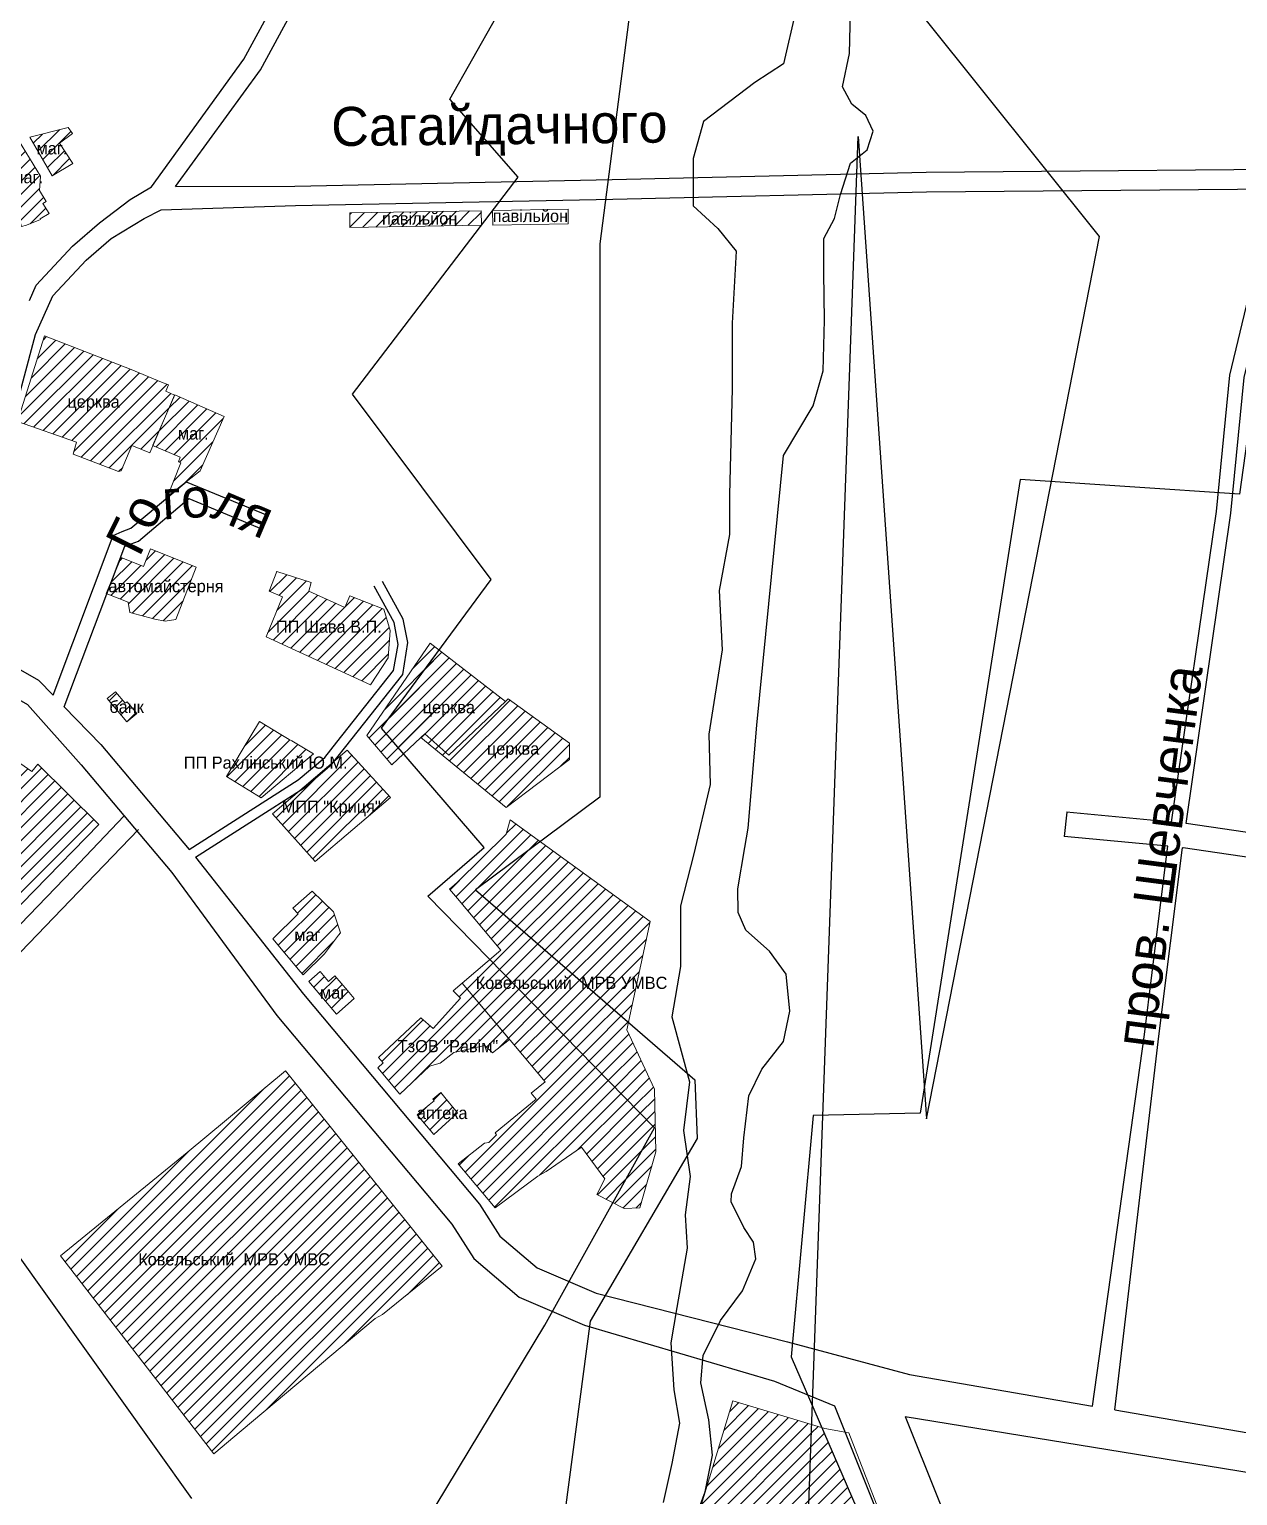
# Model space of a CAD drawing. Header units: millimetres. Extents: x 1379499 to 1411715, y 5652947 to 5671991.
# Drawn here: x 1402873 to 1403369, y 5658415 to 5659016 of the extents above; entities that cross this region are included whole.
import ezdxf
from ezdxf.enums import TextEntityAlignment as Align

# ---------------------------------------------------------------- set-up
doc = ezdxf.new("R2010")
doc.units = ezdxf.units.MM
doc.layers.add('_5Інше', color=252, linetype='Continuous', lineweight=25)
for name, color, linetype in [('вулиці', 7, 'Continuous'), ('ВулНазва', 7, 'Continuous'), ('на область', 5, 'Continuous')]:
    doc.layers.add(name, color=color, linetype=linetype)
picture_1 = doc.add_image_def('image1.bmp', size_in_pixel=(3370, 2384))
pattern_1 = [(45, (19203.3615, -9190.9644), (-2.6516504294, 2.6516504294), [])]

# ---------------------------------------------------------------- blocks, each defined once
blk = doc.blocks.new('Турія')
at = {"layer": '_5Інше', "color": 5}
for points in [[(46999.16, 25342.2), (47009.99, 25371.57), (47012.98, 25386.49), (47011.49, 25401.03), (47008.2, 25416.24), (47009.14, 25427.51), (47016.28, 25441.79), (47025.3, 25454), (47030.75, 25467.14), (47029.81, 25473.91), (47025.86, 25479.92), (47020.6, 25490.44), (47020.79, 25493.82), (47024.88, 25505.01), (47025.83, 25516.74), (47027.91, 25533.96), (47033.21, 25544.93), (47042.11, 25556.28), (47044.76, 25568.77), (47043.24, 25583.91), (47036.43, 25593.37), (47026.63, 25601.92), (47023.58, 25609.16), (47023.39, 25618.88), (47026.25, 25635.85), (47027.59, 25643.85), (47031.21, 25685.98), (47042.17, 25796.61), (47054.34, 25817.01), (47058.44, 25831.47), (47058.98, 25852.2), (47058.71, 25871.56), (47058.71, 25885.75), (47063.08, 25893.93), (47065.53, 25903.75), (47069.63, 25916.57), (47076.45, 25922.03), (47078.9, 25929.66), (47075.9, 25936.21), (47070.17, 25940.85), (47066.35, 25947.94), (47069.13, 25961.58), (47069.57, 25978.75)], [(47047.21, 25979.23), (47042.15, 25957.3), (47030.33, 25949.71), (47009.23, 25933.68), (47005.01, 25918.49), (47005.01, 25899.09), (47015.14, 25889.81), (47022.73, 25880.53), (47021.05, 25851.01), (47021.05, 25824.01), (47019.95, 25780.69), (47019.95, 25764.3), (47015.7, 25741.24), (47016.91, 25716.96), (47011.45, 25682.36), (47012.05, 25661.72), (47005.37, 25633.2), (46999.91, 25611.95), (46999.91, 25587.07), (46996.26, 25566.43), (47003.55, 25539.72), (47001.03, 25519.71), (47003.78, 25500.87), (47001.82, 25485.18), (47002.6, 25471.45), (46999.85, 25455.76), (46998.28, 25447.13), (46995.93, 25432.61), (46997.11, 25413.39), (46999.46, 25399.66), (46996.32, 25383.18), (46992.79, 25367.1)]]:
    blk.add_lwpolyline(points, dxfattribs=at)
blk = doc.blocks.new('ТуріяПрибер')
at = {"layer": '_5Інше', "color": 160}
for points in [[(46880, 26373), (46921, 26348), (46923, 26250), (46965, 26168), (46938, 26096), (46982, 26077), (46959, 25899), (46959, 25672), (46908, 25634), (46998, 25556), (46999, 25532), (46955, 25457), (46942, 25359), (46872, 25302), (46755, 25257), (46655, 25128), (46590.2, 25135.83), (46586.35, 25054.3), (46554.67, 25059.62), (46521.66, 24942.97), (46280, 23824)], [(46768, 24208), (46922, 24778), (46918, 24781), (46924, 24984), (46963, 24986), (46960, 25058), (46917, 25059), (46916, 25122), (47042, 25306), (47065, 25943), (47093, 25540), (47164, 25902), (47092, 25992), (47088, 26106), (46993, 26442), (47127, 26627), (47198, 27064), (47524, 27366), (47631, 27206), (47810, 27266), (47842, 27342), (47995, 27705)]]:
    blk.add_lwpolyline(points, dxfattribs=at)
blk = doc.blocks.new('ТуріяВодоох')
at = {"layer": '_5Інше', "color": 140}
for points in [[(46540, 25350), (46498, 25434), (46444, 25454), (46476, 25486), (46538, 25444), (46636, 25300), (46722, 25509), (46810, 25386)], [(46906, 25376), (46955, 25457), (47000, 25538), (46907, 25633), (46930, 25653), (46888, 25702), (46933, 25763), (46876, 25839), (46944, 25928), (46916, 25960), (46982, 26077), (46938, 26096), (46965, 26168), (46923, 26250), (46921, 26348), (46902, 26360), (46868, 26222), (46791, 26064), (46710, 26029), (46706, 26052), (46780, 26078), (46794, 26148), (46913, 26470)], [(48682, 27510), (48729, 27348), (48132, 27408), (47610, 27124), (47504, 26544), (47282, 26450), (47208, 26336), (47222, 26234), (47363, 26200), (47363, 26078), (47280, 26086), (47240, 25798), (47150, 25804), (47109, 25544), (47065, 25543), (47056, 25444), (47121, 25294), (47100, 25160), (46916, 25122), (46917, 25059), (46964, 25058), (46928, 24645)]]:
    blk.add_lwpolyline(points, dxfattribs=at)

msp = doc.modelspace()

# ---------------------------------------------------------------- hatches: boundary and pattern name
at = {"layer": 'вулиці', "lineweight": -2}
h = msp.add_hatch(dxfattribs=at)
h.set_pattern_fill('ANSI31', color=2, scale=30, style=0)
h.set_pattern_definition(pattern_1)
h.paths.add_polyline_path([(1402882.72, 5658956.24), (1402891.15, 5658961.27), (1402885.65, 5658969.63), (1402891.01, 5658973.6), (1402889.19, 5658976.05), (1402873.5, 5658972.06)])
h.paths.add_polyline_path([(1402874.64, 5658964.97), (1402890.48, 5658964.97), (1402890.48, 5658969.97), (1402874.64, 5658969.97)], flags=25)
h = msp.add_hatch(dxfattribs=at)
h.set_pattern_fill('ANSI31', color=2, scale=30, style=0)
h.set_pattern_definition(pattern_1)
h.paths.add_polyline_path([(1402868.93, 5658970.91), (1402862.33, 5658969.23), (1402866.25, 5658948.7), (1402870.09, 5658935.42), (1402872.19, 5658935.92), (1402877.96, 5658938.29), (1402877.78, 5658938.58), (1402881.42, 5658940.79), (1402878.87, 5658944.91), (1402880.2, 5658945.74), (1402877.45, 5658950.18), (1402877.94, 5658956.11)])
h.paths.add_polyline_path([(1402864.74, 5658953.14), (1402880.57, 5658953.14), (1402880.57, 5658958.14), (1402864.74, 5658958.14)], flags=25)
h = msp.add_hatch(dxfattribs=at)
h.set_pattern_fill('ANSI31', color=2, scale=30, style=0)
h.set_pattern_definition(pattern_1)
h.paths.add_polyline_path([(1403004.77, 5658941.05), (1403004.87, 5658935.05), (1403058.8, 5658935.93), (1403058.85, 5658935.99), (1403058.76, 5658941.93)])
h.paths.add_polyline_path([(1403011.38, 5658935.14), (1403055.55, 5658935.14), (1403055.55, 5658942.64), (1403011.38, 5658942.64)], flags=9)
h = msp.add_hatch(dxfattribs=at)
h.set_pattern_fill('ANSI31', color=5, scale=30, style=0)
h.set_pattern_definition(pattern_1)
h.paths.add_polyline_path([(1402915.37, 5658845.64), (1402922.7, 5658842.58), (1402924.04, 5658845.69), (1402924.03, 5658845.69), (1402932.87, 5658866.21), (1402932.87, 5658866.21), (1402924.03, 5658845.69), (1402924.04, 5658845.69), (1402932.87, 5658866.21), (1402929.31, 5658867.82), (1402930.37, 5658870.42), (1402927.56, 5658871.61), (1402915.05, 5658876.77), (1402879.55, 5658890.62), (1402868.5, 5658855.38), (1402892.66, 5658846.91), (1402891.28, 5658842.07), (1402909.84, 5658834.98), (1402911.01, 5658835.16)])
h = msp.add_hatch(dxfattribs=at)
h.set_pattern_fill('ANSI31', color=2, scale=30, style=0)
h.set_pattern_definition(pattern_1)
h.paths.add_polyline_path([(1402932.96, 5658866.41), (1402924.03, 5658845.69), (1402924.18, 5658845.63), (1402924.11, 5658845.49), (1402924.6, 5658845.28), (1402935.21, 5658840.85), (1402934.48, 5658838.92), (1402935.43, 5658838.52), (1402930.04, 5658824.7), (1402943.42, 5658835.24), (1402953.22, 5658857.52)])
h.paths.add_polyline_path([(1402932.66, 5658848.01), (1402948.5, 5658848.01), (1402948.5, 5658853.01), (1402932.66, 5658853.01)], flags=24)
h.paths.add_polyline_path([(1402923.41, 5658814.83), (1402952.7, 5658816.58), (1402951.74, 5658832.55), (1402922.46, 5658830.8)], flags=9)
h = msp.add_hatch(dxfattribs=at)
h.set_pattern_fill('ANSI31', color=2, scale=30, style=0)
h.set_pattern_definition(pattern_1)
h.paths.add_polyline_path([(1402913.84, 5658781.3), (1402914.55, 5658777.12), (1402924.85, 5658774.4), (1402929.03, 5658773.56), (1402933.41, 5658774.17), (1402941.8, 5658795.67), (1402922.99, 5658803.18), (1402920.17, 5658795.89), (1402911.06, 5658799.67), (1402907.95, 5658792.18), (1402905.14, 5658784.74)])
h.paths.add_polyline_path([(1402896.89, 5658784.85), (1402961.89, 5658784.85), (1402961.89, 5658789.85), (1402896.89, 5658789.85)], flags=9)
h = msp.add_hatch(dxfattribs=at)
h.set_pattern_fill('ANSI31', color=2, scale=30, style=0)
h.set_pattern_definition(pattern_1)
h.paths.add_polyline_path([(1402987.95, 5658785.84), (1402988.99, 5658789.42), (1402974.88, 5658793.88), (1402971.77, 5658785.78), (1402977.21, 5658783.56), (1402970.43, 5658767.04), (1403013.3, 5658747.43), (1403020.57, 5658758.43), (1403021.37, 5658769.72), (1403018.74, 5658778.38), (1403004.88, 5658783.89), (1403002.78, 5658779.17)])
h.paths.add_polyline_path([(1402968.3, 5658767.5), (1403024.13, 5658767.5), (1403024.13, 5658775), (1402968.3, 5658775)], flags=9)
h = msp.add_hatch(dxfattribs=at)
h.set_pattern_fill('ANSI31', color=5, scale=30, style=0)
h.set_pattern_definition(pattern_1)
h.paths.add_polyline_path([(1403045.37, 5658718.51), (1403068.64, 5658740.59), (1403041.49, 5658761.67), (1403017.87, 5658729.66), (1403026.88, 5658719.14), (1403033.99, 5658725.82), (1403035.64, 5658727.37)])
h.paths.add_polyline_path([(1403017.87, 5658729.66), (1403041.49, 5658761.67), (1403037.78, 5658764.55), (1403011.79, 5658726.57), (1403021.98, 5658714.53), (1403026.88, 5658719.14)])
h.paths.add_polyline_path([(1403030.24, 5658734.36), (1403060.65, 5658734.36), (1403060.65, 5658740.61), (1403030.24, 5658740.61)], flags=24)
h = msp.add_hatch(dxfattribs=at)
h.set_pattern_fill('ANSI31', color=5, scale=30, style=0)
h.set_pattern_definition(pattern_1)
h.paths.add_polyline_path([(1403069.77, 5658741.66), (1403068.64, 5658740.59), (1403041.49, 5658761.67), (1403017.87, 5658729.66), (1403026.88, 5658719.14), (1403033.97, 5658725.8), (1403033.97, 5658725.81), (1403035.64, 5658727.37), (1403033.97, 5658725.8), (1403068.97, 5658697.13), (1403094.93, 5658716.71), (1403094.89, 5658723.48)])
h.paths.add_polyline_path([(1403059.93, 5658716.74), (1403083.69, 5658716.74), (1403083.69, 5658724.21), (1403059.93, 5658724.21)], flags=24)
h.paths.add_polyline_path([(1403033.56, 5658733.75), (1403057.32, 5658733.75), (1403057.32, 5658741.22), (1403033.56, 5658741.22)], flags=24)
h = msp.add_hatch(dxfattribs=at)
h.set_pattern_fill('ANSI31', color=2, scale=30, style=0)
h.set_pattern_definition(pattern_1)
h.paths.add_polyline_path([(1402913.26, 5658732.2), (1402917.41, 5658735.65), (1402913.4, 5658740.47), (1402912.64, 5658739.82), (1402908.69, 5658744.59), (1402905.3, 5658741.78)])
h.paths.add_polyline_path([(1402903.22, 5658736.01), (1402923.22, 5658736.01), (1402923.22, 5658741.01), (1402903.22, 5658741.01)], flags=9)
h = msp.add_hatch(dxfattribs=at)
h.set_pattern_fill('ANSI31', color=2, scale=30, style=0)
h.set_pattern_definition(pattern_1)
h.paths.add_polyline_path([(1402960.6, 5658720.56), (1402954.15, 5658709.74), (1402968.5, 5658701.09), (1402989.85, 5658719.05), (1402980.98, 5658724.39), (1402979.94, 5658725.01), (1402975.84, 5658727.48), (1402967.76, 5658732.36)])
h.paths.add_polyline_path([(1402926.55, 5658711.9), (1403014.05, 5658711.9), (1403014.05, 5658719.4), (1402926.55, 5658719.4)], flags=9)
h = msp.add_hatch(dxfattribs=at)
h.set_pattern_fill('ANSI31', color=2, scale=30, style=0)
h.set_pattern_definition(pattern_1)
h.paths.add_polyline_path([(1403021.46, 5658701.17), (1403003.76, 5658720.59), (1402998.22, 5658715.87), (1402997.4, 5658714.84), (1402986.07, 5658705.17), (1402984.37, 5658704.08), (1402973.13, 5658694.52), (1402990.61, 5658674.91)])
h.paths.add_polyline_path([(1402970.73, 5658692.3), (1403023.64, 5658692.3), (1403023.64, 5658701.05), (1402970.73, 5658701.05)], flags=9)
h = msp.add_hatch(dxfattribs=at)
h.set_pattern_fill('ANSI31', color=12, scale=30, style=0)
h.set_pattern_definition(pattern_1)
h.paths.add_polyline_path([(1402810.17, 5658661.68), (1402771.88, 5658684.95), (1402725.75, 5658638.99), (1402788.39, 5658576.49), (1402816.7, 5658594.63), (1402826.62, 5658604.73), (1402822.48, 5658608.86), (1402901.8, 5658690.12), (1402876.74, 5658714.82), (1402874.28, 5658711.83), (1402868.08, 5658716.2), (1402841.27, 5658682.21), (1402831.62, 5658689.09)])
h.paths.add_polyline_path([(1402755.47, 5658639.73), (1402840.47, 5658639.73), (1402840.47, 5658647.23), (1402755.47, 5658647.23)], flags=24)
h.paths.add_polyline_path([(1402803.46, 5658562.43), (1402867.27, 5658630.55), (1402855.59, 5658641.48), (1402791.78, 5658573.37)], flags=9)
h.paths.add_polyline_path([(1402743.68, 5658600.71), (1402772.53, 5658572.99), (1402789.15, 5658590.3), (1402760.31, 5658618.01)], flags=9)
h.paths.add_polyline_path([(1402789.74, 5658563.83), (1402805.43, 5658566.97), (1402802.3, 5658582.66), (1402786.61, 5658579.52)], flags=9)
h = msp.add_hatch(dxfattribs=at)
h.set_pattern_fill('ANSI31', color=5, scale=30, style=0)
h.set_pattern_definition(pattern_1)
h.paths.add_polyline_path([(1403119.15, 5658608.95), (1403128, 5658650.26), (1403082.81, 5658683.06), (1403056.37, 5658663.35)], flags=17)
h.paths.add_polyline_path([(1403129.87, 5658565.66), (1403112.8, 5658534.93), (1403117.37, 5658532.59), (1403123.81, 5658532.82), (1403130.38, 5658555.79), (1403129.8, 5658581.47), (1403118.48, 5658605.86), (1403119.15, 5658608.95), (1403056.37, 5658663.35), (1403082.81, 5658683.06), (1403070.53, 5658691.97), (1403068.93, 5658686.19), (1403048.82, 5658666.28), (1403045.76, 5658663.54), (1403048.97, 5658659.71), (1403066.74, 5658638.53), (1403062.27, 5658634.71)])
h.paths.add_polyline_path([(1403052.84, 5658621.47), (1403138.73, 5658621.47), (1403138.73, 5658629.14), (1403052.84, 5658629.14)], flags=9)
h = msp.add_hatch(dxfattribs=at)
h.set_pattern_fill('ANSI31', color=2, scale=30, style=0)
h.set_pattern_definition(pattern_1)
h.paths.add_polyline_path([(1402984.37, 5658629.79), (1402985.67, 5658628.42), (1402994.41, 5658637.01), (1403000.1, 5658644.73), (1403000.93, 5658645.69), (1402998.13, 5658654.26), (1402989.42, 5658662.72), (1402981.44, 5658655.72), (1402983.66, 5658653.46), (1402973.18, 5658643.21)])
h.paths.add_polyline_path([(1402980.34, 5658642.3), (1402994.5, 5658642.3), (1402994.5, 5658647.3), (1402980.34, 5658647.3)], flags=24)
h = msp.add_hatch(dxfattribs=at)
h.set_pattern_fill('ANSI31', color=2, scale=30, style=0)
h.set_pattern_definition(pattern_1)
h.paths.add_polyline_path([(1402999.38, 5658612.27), (1403006.54, 5658618.78), (1403003.84, 5658621.94), (1402998.69, 5658628), (1402996.08, 5658625.73), (1402992.63, 5658629.75), (1402987.98, 5658625.71)])
h.paths.add_polyline_path([(1402990.87, 5658618.63), (1403005.04, 5658618.63), (1403005.04, 5658623.63), (1402990.87, 5658623.63)], flags=25)
h = msp.add_hatch(dxfattribs=at)
h.set_pattern_fill('ANSI31', color=5, scale=30, style=0)
h.set_pattern_definition(pattern_1)
h.paths.add_polyline_path([(1403062.27, 5658634.71), (1403050.95, 5658625.02), (1403070.29, 5658601.96), (1403070.28, 5658601.96), (1403070.29, 5658601.96), (1403070.29, 5658601.96), (1403070.28, 5658601.96), (1403072.72, 5658599.05), (1403084.89, 5658584.56), (1403079.18, 5658579.89), (1403081.22, 5658577.39), (1403064.38, 5658563.64), (1403065.05, 5658562.76), (1403061.79, 5658559.68), (1403060.11, 5658559.35), (1403049.24, 5658550.92), (1403064.47, 5658532.85), (1403081.92, 5658545.82), (1403085.37, 5658547.78), (1403099.86, 5658557.72), (1403109.42, 5658544.71), (1403106.15, 5658538.34), (1403112.8, 5658534.93), (1403129.87, 5658565.66)])
h = msp.add_hatch(dxfattribs=at)
h.set_pattern_fill('ANSI31', color=2, scale=30, style=0)
h.set_pattern_definition(pattern_1)
h.paths.add_polyline_path([(1403039.05, 5658606.41), (1403033.99, 5658610.8), (1403016.55, 5658594.49), (1403018.47, 5658592.29), (1403016.33, 5658590.27), (1403025.38, 5658579.52), (1403037.56, 5658590.92), (1403041.83, 5658592.22), (1403047.5, 5658596.59), (1403060.2, 5658599.43), (1403063.33, 5658596.45), (1403070.29, 5658601.96), (1403050.95, 5658625.02), (1403047.26, 5658621.82), (1403050.22, 5658618.8)])
h.paths.add_polyline_path([(1403016.76, 5658595.52), (1403073.42, 5658595.52), (1403073.42, 5658603.02), (1403016.76, 5658603.02)], flags=9)
h = msp.add_hatch(dxfattribs=at)
h.set_pattern_fill('ANSI31', color=5, scale=30, style=0)
h.set_pattern_definition(pattern_1)
h.paths.add_polyline_path([(1402886.09, 5658513.17), (1402949, 5658431.99), (1402960.17, 5658441.35), (1403015.21, 5658487.43), (1403018.17, 5658489.03), (1403042.76, 5658508.97), (1402978.41, 5658589.07), (1402938.05, 5658555.6)])
h.paths.add_polyline_path([(1402905.23, 5658508.13), (1403009.39, 5658508.13), (1403009.39, 5658515.63), (1402905.23, 5658515.63)], flags=24)
h = msp.add_hatch(dxfattribs=at)
h.set_pattern_fill('ANSI31', color=2, scale=30, style=0)
h.set_pattern_definition(pattern_1)
h.paths.add_polyline_path([(1403039.41, 5658576.75), (1403037.36, 5658575.05), (1403032.46, 5658570.99), (1403039.22, 5658562.89), (1403049.01, 5658571.86), (1403048.31, 5658572.7), (1403043.85, 5658578.09), (1403042.2, 5658580.1), (1403038.91, 5658577.37)])
h.paths.add_polyline_path([(1403027.7, 5658569.23), (1403057.7, 5658569.23), (1403057.7, 5658574.23), (1403027.7, 5658574.23)], flags=9)
h = msp.add_hatch(dxfattribs=at)
h.set_pattern_fill('ANSI31', color=3, scale=30, style=0)
h.set_pattern_definition(pattern_1)
h.paths.add_polyline_path([(1403140.5, 5658382.83), (1403118.93, 5658335.23), (1403027.82, 5658206.63), (1403025.25, 5658196.25), (1403025.23, 5658194.05), (1403026.93, 5658181.86), (1403029.69, 5658168.36), (1403033.57, 5658160.17), (1403035.62, 5658156.69), (1403035.83, 5658152.6), (1403032.55, 5658149.33), (1403025.8, 5658148.02), (1403020.39, 5658142.72), (1403011.39, 5658143.59), (1403006.9, 5658153.72), (1403005.82, 5658169.83), (1402999.48, 5658207.99), (1403001.91, 5658219.32), (1403009.74, 5658233.72), (1403022.42, 5658249.83), (1403042.43, 5658267.33), (1403040.62, 5658269.65), (1403021.62, 5658259.57), (1402969.73, 5658224.99), (1402950.66, 5658210.36), (1402944.81, 5658201.73), (1402938.68, 5658184.69), (1402941.33, 5658163.3), (1402947.81, 5658153.35), (1402953.76, 5658149.69), (1402962.85, 5658147.33), (1403013.83, 5658137.99), (1403015.02, 5658137.9), (1403021.52, 5658137.9), (1403022.65, 5658134.51), (1403017.83, 5658131.76), (1403015.51, 5658127.34), (1403003.59, 5658123.71), (1402995.37, 5658122.91), (1402964.91, 5658127.44), (1402945.06, 5658133.23), (1402939.96, 5658137.77), (1402938.86, 5658137.66), (1402937.01, 5658127.11), (1402936.42, 5658117.54), (1403006.37, 5658106.39), (1403041.87, 5658158.86), (1403064.16, 5658168.44), (1403077.83, 5658171.02), (1403190.37, 5658335.35), (1403194.29, 5658443.96), (1403162.01, 5658453.68)])
h = msp.add_hatch(dxfattribs=at)
h.set_pattern_fill('ANSI31', color=3, scale=30, style=0)
h.set_pattern_definition(pattern_1)
h.paths.add_polyline_path([(1403077.83, 5658171.02), (1403112.88, 5658177.64), (1403139.74, 5658186.93), (1403161, 5658198.13), (1403223.73, 5658244.02), (1403243.4, 5658273.95), (1403244.22, 5658279.19), (1403233.6, 5658306.59), (1403245.48, 5658314.69), (1403250.03, 5658316.27), (1403250.87, 5658321.66), (1403198.41, 5658442.71), (1403194.29, 5658443.96), (1403190.37, 5658335.35)])
h.paths.add_polyline_path([(1403168.57, 5658254.19), (1403188.57, 5658254.19), (1403188.57, 5658259.19), (1403168.57, 5658259.19)], flags=24)

# ---------------------------------------------------------------- linework, layer by layer
at = {"layer": 'вулиці', "color": 7}
for points in [[(1402923.4, 5658951.74), (1402961.38, 5659004.02), (1403002.82, 5659080.42), (1403040.03, 5659153.38)], [(1402933.32, 5658951.79), (1402968.16, 5658999.74), (1403009.9, 5659076.7), (1403047.15, 5659149.75)], [(1402933.32, 5658951.79), (1402982.3, 5658952.02), (1403112.51, 5658954.65), (1403241.34, 5658957.71), (1403430.74, 5658959.32), (1403475.94, 5658959.29), (1403619.51, 5658941.82), (1403665.18, 5658934.92)], [(1402873.32, 5658905.01), (1402876.16, 5658911.43), (1402891.02, 5658927.41), (1402902.12, 5658936.99), (1402914.66, 5658946.5), (1402923.4, 5658951.74)], [(1402875.9, 5658891.07), (1402882.93, 5658906.96), (1402896.58, 5658921.64), (1402906.85, 5658930.51), (1402920.38, 5658938.76), (1402927.41, 5658942.23), (1402982.51, 5658944.02), (1403112.68, 5658946.65), (1403241.47, 5658949.71), (1403400.89, 5658951.07)], [(1403341.9, 5658691.08), (1403360.36, 5658818.57), (1403365.8, 5658874.51), (1403373.53, 5658906.26), (1403400.89, 5658951.07)], [(1403347.88, 5658690.51), (1403366.31, 5658817.85), (1403371.73, 5658873.51), (1403379.13, 5658903.94), (1403407.96, 5658951.13)], [(1402848.04, 5658798.06), (1402852.99, 5658810.69), (1402859.95, 5658832.06), (1402875.9, 5658891.07)], [(1402883.05, 5658743.18), (1402907.78, 5658808.72), (1402911.36, 5658810.31), (1402915.02, 5658811.66), (1402915.02, 5658811.66), (1402937.73, 5658830.75), (1402970.92, 5658816.99)], [(1402887.67, 5658738.42), (1402912.5, 5658804.25), (1402913.63, 5658804.74), (1402918.08, 5658806.4), (1402938.8, 5658823.82), (1402968.63, 5658811.45)], [(1402848.04, 5658798.06), (1402843.06, 5658778.45), (1402845.81, 5658768.43), (1402853.34, 5658762.79), (1402877.11, 5658749.32), (1402883.05, 5658743.18)], [(1403024.68, 5658763.97), (1403022.94, 5658772.95), (1403014.75, 5658787.88)], [(1403028.6, 5658764.73), (1403026.75, 5658774.32), (1403018.25, 5658789.8)], [(1402835.68, 5658761.35), (1402850.06, 5658752.14), (1402872.56, 5658739.37), (1402894.56, 5658714.64), (1402931.74, 5658670.48), (1402974.89, 5658611.72), (1403046.71, 5658526.13), (1403055.67, 5658511.99), (1403074.28, 5658496.2), (1403101.14, 5658484.68), (1403179.11, 5658461.69), (1403203.62, 5658451.65)], [(1402938.94, 5658679.87), (1402983.68, 5658708.39), (1402994.51, 5658717.64), (1402999.54, 5658723.91), (1403022.79, 5658753.31), (1403024.68, 5658763.97)], [(1402941.48, 5658676.74), (1402986.07, 5658705.17), (1402997.4, 5658714.84), (1403002.67, 5658721.42), (1403026.56, 5658751.62), (1403028.6, 5658764.73)], [(1402887.67, 5658738.42), (1402902.59, 5658722.99), (1402938.94, 5658679.87)], [(1403298.92, 5658695.18), (1403297.95, 5658685.22)], [(1403341.9, 5658691.08), (1403298.9, 5658695.18)], [(1402724.2, 5658640.44), (1402725.7, 5658638.93), (1402790.63, 5658573.41), (1402816.7, 5658594.63), (1402826.68, 5658604.68), (1402891.14, 5658671.55), (1402912.28, 5658693.6)], [(1403619.88, 5658650.52), (1403347.88, 5658690.51)], [(1402799.25, 5658568.31), (1402819.46, 5658588.2), (1402832.4, 5658599.08), (1402896.9, 5658666), (1402918.05, 5658688.06)], [(1403340.46, 5658681.17), (1403297.95, 5658685.22)], [(1403309.51, 5658451.5), (1403330.86, 5658604), (1403340.34, 5658680.32), (1403340.46, 5658681.17)], [(1403318.63, 5658449.92), (1403336.8, 5658603.21), (1403346.29, 5658679.52), (1403346.44, 5658680.6)], [(1403618.42, 5658640.63), (1403346.68, 5658680.58), (1403346.44, 5658680.6)], [(1402941.48, 5658676.74), (1402985.75, 5658620.56), (1403058.03, 5658534.41), (1403066.35, 5658521.28), (1403081.73, 5658508.24), (1403105.89, 5658497.88), (1403184.41, 5658477.87), (1403234.42, 5658464.46), (1403309.51, 5658451.5)], [(1403203.62, 5658451.65), (1403260.96, 5658308.48), (1403285.74, 5658244.93), (1403310.35, 5658183.2), (1403311.23, 5658174.86), (1403308.04, 5658167.95), (1403273.6, 5658107.49), (1403271.1, 5658100.57)], [(1403318.63, 5658449.92), (1403408.21, 5658434.46), (1403491.85, 5658416.93)], [(1403232.69, 5658447.18), (1403286.8, 5658312.09), (1403311.58, 5658248.53), (1403318.3, 5658231.67)], [(1403232.69, 5658447.18), (1403404.88, 5658419.16), (1403489.99, 5658405.31)]]:
    msp.add_lwpolyline(points, dxfattribs=at)
at = {"layer": 'ВулНазва', "color": 7, "lineweight": 9}
for points in [[(1402873.5, 5658972.06), (1402889.19, 5658976.05), (1402891.01, 5658973.6), (1402885.65, 5658969.63), (1402891.15, 5658961.27), (1402882.72, 5658956.24), (1402873.5, 5658972.06)], [(1402870.09, 5658935.42), (1402866.25, 5658948.7), (1402862.33, 5658969.23), (1402868.93, 5658970.91), (1402877.94, 5658956.11), (1402877.45, 5658950.18), (1402880.2, 5658945.74), (1402878.87, 5658944.91), (1402881.42, 5658940.79), (1402877.78, 5658938.58), (1402877.96, 5658938.29), (1402872.19, 5658935.92), (1402870.09, 5658935.42)], [(1403058.76, 5658941.93), (1403058.85, 5658935.93), (1403004.87, 5658935.05), (1403004.77, 5658941.05), (1403058.76, 5658941.93)], [(1403094.35, 5658942.51), (1403094.45, 5658936.51), (1403063.45, 5658936), (1403063.35, 5658942), (1403094.35, 5658942.51)], [(1402879.55, 5658890.62), (1402915.05, 5658876.77), (1402927.56, 5658871.61), (1402930.37, 5658870.42), (1402929.31, 5658867.82), (1402932.87, 5658866.21), (1402922.7, 5658842.58), (1402915.37, 5658845.64), (1402911.01, 5658835.16), (1402909.84, 5658834.98), (1402891.28, 5658842.07), (1402892.66, 5658846.91), (1402868.5, 5658855.38), (1402879.55, 5658890.62)], [(1402932.96, 5658866.41), (1402953.22, 5658857.52), (1402943.42, 5658835.24), (1402930.04, 5658824.7), (1402935.43, 5658838.52), (1402934.48, 5658838.92), (1402935.21, 5658840.85), (1402924.6, 5658845.28), (1402924.11, 5658845.49), (1402924.18, 5658845.63), (1402924.03, 5658845.69), (1402932.96, 5658866.41)], [(1402904.9, 5658784.84), (1402911.06, 5658799.67), (1402920.17, 5658795.89), (1402922.99, 5658803.18), (1402941.8, 5658795.67), (1402933.41, 5658774.17), (1402929.03, 5658773.56), (1402924.85, 5658774.4), (1402914.55, 5658777.12), (1402913.84, 5658781.3), (1402904.9, 5658784.84)], [(1402974.88, 5658793.88), (1402988.99, 5658789.42), (1402987.95, 5658785.84), (1403002.78, 5658779.17), (1403004.88, 5658783.89), (1403018.74, 5658778.38), (1403021.37, 5658769.72), (1403020.57, 5658758.43), (1403013.3, 5658747.43), (1402970.43, 5658767.04), (1402977.21, 5658783.56), (1402971.77, 5658785.78), (1402974.88, 5658793.88)], [(1403021.98, 5658714.53), (1403011.79, 5658726.57), (1403037.78, 5658764.55), (1403068.64, 5658740.59), (1403045.37, 5658718.51), (1403035.64, 5658727.37), (1403033.99, 5658725.82), (1403021.98, 5658714.53)], [(1402905.3, 5658741.78), (1402908.69, 5658744.59), (1402912.64, 5658739.82), (1402913.4, 5658740.47), (1402917.41, 5658735.65), (1402913.26, 5658732.2), (1402905.3, 5658741.78)], [(1403035.64, 5658727.37), (1403045.37, 5658718.51), (1403068.64, 5658740.59), (1403069.77, 5658741.66), (1403094.89, 5658723.48), (1403094.93, 5658716.71), (1403068.97, 5658697.13), (1403033.97, 5658725.81), (1403035.64, 5658727.37)], [(1402968.5, 5658701.09), (1402954.15, 5658709.74), (1402960.6, 5658720.56), (1402967.76, 5658732.36), (1402975.84, 5658727.48), (1402979.94, 5658725.01), (1402980.98, 5658724.39), (1402989.85, 5658719.05), (1402968.5, 5658701.09)], [(1402990.61, 5658674.91), (1402973.13, 5658694.52), (1403003.76, 5658720.59), (1403021.46, 5658701.17), (1402990.61, 5658674.91)], [(1402725.75, 5658638.99), (1402771.88, 5658684.95), (1402810.17, 5658661.68), (1402831.62, 5658689.09), (1402841.27, 5658682.21), (1402868.08, 5658716.2), (1402874.28, 5658711.83), (1402876.74, 5658714.82), (1402901.8, 5658690.12), (1402822.48, 5658608.86), (1402826.62, 5658604.73), (1402816.7, 5658594.63), (1402788.39, 5658576.49), (1402725.75, 5658638.99)], [(1403049.24, 5658550.92), (1403060.11, 5658559.35), (1403061.79, 5658559.68), (1403065.05, 5658562.76), (1403064.38, 5658563.64), (1403081.22, 5658577.39), (1403079.18, 5658579.89), (1403084.89, 5658584.56), (1403072.72, 5658599.05), (1403050.95, 5658625.02), (1403066.74, 5658638.53), (1403048.97, 5658659.71), (1403045.76, 5658663.54), (1403048.82, 5658666.28), (1403068.93, 5658686.19), (1403070.53, 5658691.97), (1403128, 5658650.26), (1403118.48, 5658605.86), (1403129.8, 5658581.47), (1403130.38, 5658555.79), (1403123.81, 5658532.82), (1403117.37, 5658532.59), (1403106.15, 5658538.34), (1403109.42, 5658544.71), (1403099.86, 5658557.72), (1403085.37, 5658547.78), (1403081.92, 5658545.82), (1403064.47, 5658532.85), (1403049.24, 5658550.92)], [(1402973.18, 5658643.21), (1402983.66, 5658653.46), (1402981.44, 5658655.72), (1402989.42, 5658662.72), (1402998.13, 5658654.26), (1403000.93, 5658645.69), (1403000.1, 5658644.73), (1402994.41, 5658637.01), (1402985.67, 5658628.42), (1402984.37, 5658629.79), (1402973.18, 5658643.21)], [(1402987.98, 5658625.71), (1402992.63, 5658629.75), (1402996.08, 5658625.73), (1402998.69, 5658628), (1403003.84, 5658621.94), (1403006.54, 5658618.78), (1402999.38, 5658612.27), (1402987.98, 5658625.71)], [(1403050.95, 5658625.02), (1403070.29, 5658601.96), (1403063.33, 5658596.45), (1403060.2, 5658599.43), (1403047.5, 5658596.59), (1403041.83, 5658592.22), (1403037.56, 5658590.92), (1403025.38, 5658579.52), (1403016.33, 5658590.27), (1403018.47, 5658592.29), (1403016.55, 5658594.49), (1403033.99, 5658610.8), (1403039.05, 5658606.41), (1403050.22, 5658618.8), (1403047.26, 5658621.82), (1403050.95, 5658625.02)], [(1402978.41, 5658589.07), (1403042.76, 5658508.97), (1403018.17, 5658489.03), (1403015.21, 5658487.43), (1402960.17, 5658441.35), (1402949, 5658431.99), (1402886.09, 5658513.17), (1402938.05, 5658555.6), (1402978.41, 5658589.07)], [(1403042.2, 5658580.1), (1403043.85, 5658578.09), (1403048.31, 5658572.7), (1403049.01, 5658571.86), (1403039.22, 5658562.89), (1403032.46, 5658570.99), (1403037.36, 5658575.05), (1403039.41, 5658576.75), (1403038.91, 5658577.37), (1403042.2, 5658580.1)]]:
    msp.add_lwpolyline(points, close=True, dxfattribs=at)
msp.add_lwpolyline([(1403140.5, 5658382.83), (1403162.01, 5658453.68), (1403199.73, 5658442.32), (1403199.73, 5658442.32), (1403209.55, 5658440.54), (1403256.8, 5658318.62)], dxfattribs=at)

# ---------------------------------------------------------------- block references
at = {"layer": 'вулиці', "color": 7}
for name, p in [('ТуріяВодоох', (1356129.87, 5633027.66)), ('ТуріяПрибер', (1356148.37, 5633029.35)), ('Турія', (1356140.63, 5633044.82))]:
    msp.add_blockref(name, p, dxfattribs=at)

# ---------------------------------------------------------------- texts
at = {"layer": 'ВулНазва', "color": 1, "lineweight": 9}
for s, rotation, p in [('Сагайдачного', 0.60846, (1403066.16, 5658975.46)), ('го', 3.41531, (1402937.58, 5658823.69)), ('Го', 63.77028, (1402916.54, 5658813.51)), ('ля', 337.05284, (1402961.15, 5658818.99)), ('пров. Шевченка', 82.6088, (1403339.05, 5658676.86))]:
    msp.add_text(s, height=16, rotation=rotation, dxfattribs=at).set_placement(p, align=Align.MIDDLE)
at = {"layer": 'ВулНазва', "color": 7, "lineweight": 9}
for s, p in [('маг.', (1402882.56, 5658967.47)), ('маг.', (1402872.65, 5658955.64)), ('павільйон', (1403078.89, 5658939.93)), ('павільйон', (1403033.46, 5658938.89)), ('церква', (1402899.69, 5658862.83)), ('маг.', (1402940.58, 5658850.51)), ('автомайстерня', (1402929.39, 5658787.35)), ('ПП Шава В.П.', (1402996.22, 5658771.25)), ('банк', (1402913.22, 5658738.51)), ('церква', (1403045.44, 5658737.48)), ('церква', (1403071.81, 5658720.48)), ('ПП Рахлінський Ю.М.', (1402970.3, 5658715.65)), ('МПП "Криця"', (1402997.18, 5658696.67)), ('маг', (1402987.42, 5658644.8)), ('Ковельський  МРВ УМВС', (1403095.78, 5658625.31)), ('маг', (1402997.96, 5658621.13)), ('ТзОВ "Равім"', (1403045.09, 5658599.27)), ('аптека', (1403042.7, 5658571.73)), ('Ковельський  МРВ УМВС', (1402957.31, 5658511.88))]:
    msp.add_text(s, height=5, dxfattribs=at).set_placement(p, align=Align.MIDDLE)

# ---------------------------------------------------------------- pictures from other files: only their frames are drawn
at = {"layer": 'на область', "color": 7, "lineweight": -2}
image = msp.add_image(picture_1, insert=(1395288.55, 5652947.02), size_in_units=(16426, 11620.05), dxfattribs=at)
image.dxf.flags = 7

doc.saveas('drawing.dxf')
